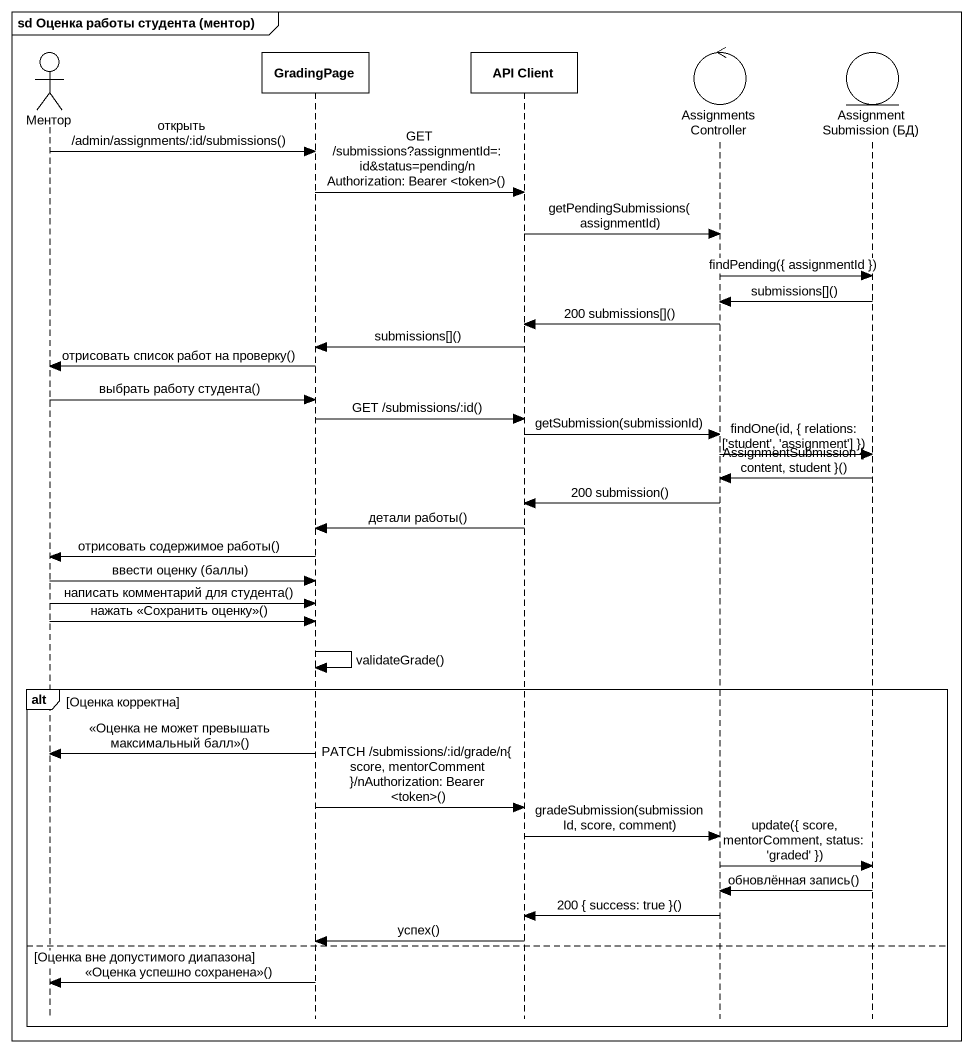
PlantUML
@startuml
mainframe sd Оценка работы студента (ментор)
hide footbox
actor Ментор
participant GradingPage
participant "API Client" as API_Client
control AssignmentsController
entity "AssignmentSubmission (БД)" as AssignmentSubmission_БД

Ментор -> GradingPage : открыть /admin/assignments/:id/submissions()
GradingPage -> API_Client : GET /submissions?assignmentId=:id&status=pending/nAuthorization: Bearer <token>()
API_Client -> AssignmentsController : getPendingSubmissions(assignmentId)
AssignmentsController -> AssignmentSubmission_БД : findPending({ assignmentId })
AssignmentSubmission_БД -> AssignmentsController : submissions[]()
AssignmentsController -> API_Client : 200 submissions[]()
API_Client -> GradingPage : submissions[]()
GradingPage -> Ментор : отрисовать список работ на проверку()
Ментор -> GradingPage : выбрать работу студента()
GradingPage -> API_Client : GET /submissions/:id()
API_Client -> AssignmentsController : getSubmission(submissionId)
AssignmentsController -> AssignmentSubmission_БД : findOne(id, { relations: ['student', 'assignment'] })
AssignmentSubmission_БД -> AssignmentsController : AssignmentSubmission { content, student }()
AssignmentsController -> API_Client : 200 submission()
API_Client -> GradingPage : детали работы()
GradingPage -> Ментор : отрисовать содержимое работы()
Ментор -> GradingPage : ввести оценку (баллы)
Ментор -> GradingPage : написать комментарий для студента()
Ментор -> GradingPage : нажать <<Сохранить оценку>>()
GradingPage -> GradingPage : validateGrade()
alt Оценка корректна
  GradingPage -> Ментор : <<Оценка не может превышать максимальный балл>>()
  GradingPage -> API_Client : PATCH /submissions/:id/grade/n{ score, mentorComment }/nAuthorization: Bearer <token>()
  API_Client -> AssignmentsController : gradeSubmission(submissionId, score, comment)
  AssignmentsController -> AssignmentSubmission_БД : update({ score, mentorComment, status: 'graded' })
  AssignmentSubmission_БД -> AssignmentsController : обновлённая запись()
  AssignmentsController -> API_Client : 200 { success: true }()
  API_Client -> GradingPage : успех()
else Оценка вне допустимого диапазона
  GradingPage -> Ментор : <<Оценка успешно сохранена>>()
end
@enduml
